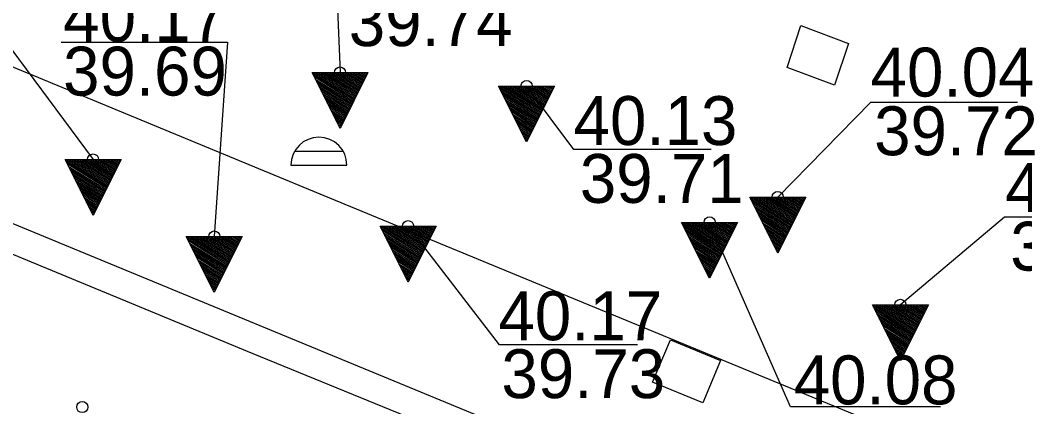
# Model space of a CAD drawing. Extents: x 642909.5 to 642985.5, y 6455634 to 6455689.4.
# Drawn here: x 642932.68 to 642939.87, y 6455658.25 to 6455661.02 of the extents above; entities that cross this region are included whole.
import ezdxf

# ---------------------------------------------------------------- set-up
doc = ezdxf.new("R2010")
doc.units = 0
for name, color, linetype in [('ABIJOONIS', 7, 'Continuous'), ('AED', 7, 'Continuous'), ('KORGUS', 7, 'Continuous'), ('RAJATIS', 7, 'Continuous'), ('SKKAEV', 7, 'Continuous'), ('TEE', 7, 'Continuous'), ('VEEKOGU', 7, 'Continuous')]:
    doc.layers.add(name, color=color, linetype=linetype)

msp = doc.modelspace()

# ---------------------------------------------------------------- linework, layer by layer
at = {"layer": 'ABIJOONIS'}
for points in [[(642936.0764, 6455661.2086), (642934.9445, 6455661.2086), (642934.968, 6455660.641)], [(642931.4407, 6455660.9505), (642932.5094, 6455660.9505), (642933.202, 6455660.018)], [(642932.9733, 6455660.8577), (642934.1645, 6455660.8577), (642934.069, 6455659.467)], [(642937.6227, 6455660.0911), (642936.6411, 6455660.0911), (642936.302, 6455660.544)], [(642939.8117, 6455660.4258), (642938.7615, 6455660.4258), (642938.098, 6455659.749)], [(642939.2625, 6455658.2475), (642938.19, 6455658.2475), (642937.611, 6455659.568)], [(642940.7079, 6455659.6057), (642939.7208, 6455659.6057), (642938.975, 6455658.978)], [(642937.0962, 6455658.6923), (642936.1091, 6455658.6923), (642935.455, 6455659.541)]]:
    msp.add_lwpolyline(points, dxfattribs=at)
at = {"layer": 'AED'}
msp.add_line((642920.1803, 6455664.7006), (642948.5153, 6455652.9988), dxfattribs=at)
at = {"layer": 'KORGUS'}
for centre in [(642934.968, 6455660.641), (642936.302, 6455660.544), (642933.202, 6455660.018), (642938.098, 6455659.749), (642935.455, 6455659.541), (642937.611, 6455659.568), (642934.069, 6455659.467), (642938.975, 6455658.978), (642933.125, 6455658.246)]:
    msp.add_circle(centre, 0.04, dxfattribs=at)
at = {"layer": 'RAJATIS'}
msp.add_lwpolyline([(642951.8474, 6455661.6017), (642923.9206, 6455673.1785), (642920.2909, 6455664.4503), (642934.3446, 6455658.629), (642948.2482, 6455652.9415), (642951.8474, 6455661.6017)], dxfattribs=at)
for points in [[(642938.165, 6455660.678), (642938.263, 6455660.977), (642938.603, 6455660.849), (642938.505, 6455660.55)], [(642937.203, 6455658.425), (642937.331, 6455658.728), (642937.69, 6455658.58), (642937.562, 6455658.277)]]:
    msp.add_lwpolyline(points, close=True, dxfattribs=at)
at = {"layer": 'SKKAEV'}
for p, q in [((642934.644, 6455660.0779), (642934.9904, 6455660.0779)), ((642934.6172, 6455659.9779), (642935.0172, 6455659.9779))]:
    msp.add_line(p, q, dxfattribs=at)
msp.add_arc((642934.8172, 6455659.9779), 0.2, 0, 180, dxfattribs=at)
at = {"layer": 'TEE'}
msp.add_lwpolyline([(642948.6808, 6455654.0488), (642934.7447, 6455659.8028), (642920.7656, 6455665.5919)], dxfattribs=at)
at = {"layer": 'VEEKOGU'}
for p, q in [((642934.7677, 6455660.6411), (642935.1681, 6455660.6411)), ((642934.968, 6455660.2409), (642934.7677, 6455660.6411)), ((642934.7729, 6455660.6411), (642935.0745, 6455660.4538)), ((642934.7919, 6455660.6411), (642935.0789, 6455660.4628)), ((642934.8108, 6455660.6411), (642935.0834, 6455660.4718)), ((642934.8298, 6455660.6411), (642935.0879, 6455660.4808)), ((642934.8487, 6455660.6411), (642935.0924, 6455660.4898)), ((642934.8677, 6455660.6411), (642935.0969, 6455660.4988)), ((642934.8866, 6455660.6411), (642935.1014, 6455660.5077)), ((642934.9056, 6455660.6411), (642935.1059, 6455660.5167)), ((642934.9246, 6455660.6411), (642935.1104, 6455660.5257)), ((642934.9435, 6455660.6411), (642935.1149, 6455660.5347)), ((642934.9625, 6455660.6411), (642935.1194, 6455660.5437)), ((642935.1681, 6455660.6411), (642934.968, 6455660.2409)), ((642934.9814, 6455660.6411), (642935.1239, 6455660.5526)), ((642935.0004, 6455660.6411), (642935.1283, 6455660.5616)), ((642935.0193, 6455660.6411), (642935.1328, 6455660.5706)), ((642935.0383, 6455660.6411), (642935.1373, 6455660.5796)), ((642935.0572, 6455660.6411), (642935.1418, 6455660.5886)), ((642935.0755, 6455660.6415), (642935.1463, 6455660.5976)), ((642935.0952, 6455660.6411), (642935.1508, 6455660.6065)), ((642935.1141, 6455660.6411), (642935.1553, 6455660.6155)), ((642935.1331, 6455660.6411), (642935.1598, 6455660.6245)), ((642935.152, 6455660.6411), (642935.1643, 6455660.6335)), ((642934.774, 6455660.6287), (642935.07, 6455660.4449)), ((642934.7825, 6455660.6116), (642935.0655, 6455660.4359)), ((642934.7911, 6455660.5945), (642935.061, 6455660.4269)), ((642934.7996, 6455660.5774), (642935.0565, 6455660.4179)), ((642934.8082, 6455660.5604), (642935.052, 6455660.4089)), ((642934.8167, 6455660.5433), (642935.0475, 6455660.4)), ((642934.8252, 6455660.5262), (642935.043, 6455660.391)), ((642934.8338, 6455660.5091), (642935.0385, 6455660.382)), ((642934.8423, 6455660.492), (642935.034, 6455660.373)), ((642936.1017, 6455660.5441), (642936.5021, 6455660.5441)), ((642936.302, 6455660.1439), (642936.1017, 6455660.5441)), ((642936.1069, 6455660.5441), (642936.4085, 6455660.3568)), ((642936.108, 6455660.5317), (642936.404, 6455660.3479)), ((642936.1165, 6455660.5146), (642936.3995, 6455660.3389)), ((642936.1251, 6455660.4975), (642936.395, 6455660.3299)), ((642936.1259, 6455660.5441), (642936.4129, 6455660.3658)), ((642936.1448, 6455660.5441), (642936.4174, 6455660.3748)), ((642936.1638, 6455660.5441), (642936.4219, 6455660.3838)), ((642936.1827, 6455660.5441), (642936.4264, 6455660.3928)), ((642936.2017, 6455660.5441), (642936.4309, 6455660.4018)), ((642936.2206, 6455660.5441), (642936.4354, 6455660.4107)), ((642936.2396, 6455660.5441), (642936.4399, 6455660.4197)), ((642936.2586, 6455660.5441), (642936.4444, 6455660.4287)), ((642936.2775, 6455660.5441), (642936.4489, 6455660.4377)), ((642936.2965, 6455660.5441), (642936.4534, 6455660.4467)), ((642936.5021, 6455660.5441), (642936.302, 6455660.1439)), ((642936.3154, 6455660.5441), (642936.4579, 6455660.4556)), ((642936.3344, 6455660.5441), (642936.4623, 6455660.4646)), ((642936.3533, 6455660.5441), (642936.4668, 6455660.4736)), ((642936.3723, 6455660.5441), (642936.4713, 6455660.4826)), ((642936.3912, 6455660.5441), (642936.4758, 6455660.4916)), ((642936.4095, 6455660.5445), (642936.4803, 6455660.5006)), ((642936.4292, 6455660.5441), (642936.4848, 6455660.5095)), ((642936.4481, 6455660.5441), (642936.4893, 6455660.5185)), ((642936.4671, 6455660.5441), (642936.4938, 6455660.5275)), ((642936.486, 6455660.5441), (642936.4983, 6455660.5365)), ((642934.8509, 6455660.475), (642935.0295, 6455660.364)), ((642934.8594, 6455660.4579), (642935.025, 6455660.355)), ((642934.868, 6455660.4408), (642935.0206, 6455660.3461)), ((642934.8765, 6455660.4237), (642935.0161, 6455660.3371)), ((642936.1336, 6455660.4804), (642936.3905, 6455660.3209)), ((642936.1422, 6455660.4634), (642936.386, 6455660.3119)), ((642936.1507, 6455660.4463), (642936.3815, 6455660.303)), ((642936.1592, 6455660.4292), (642936.377, 6455660.294)), ((642934.8851, 6455660.4066), (642935.0116, 6455660.3281)), ((642934.8936, 6455660.3896), (642935.0071, 6455660.3191)), ((642934.9022, 6455660.3725), (642935.0026, 6455660.3101)), ((642934.9107, 6455660.3554), (642934.9981, 6455660.3011)), ((642936.1678, 6455660.4121), (642936.3725, 6455660.285)), ((642936.1763, 6455660.395), (642936.368, 6455660.276)), ((642936.1849, 6455660.378), (642936.3635, 6455660.267)), ((642936.1934, 6455660.3609), (642936.359, 6455660.258)), ((642934.9193, 6455660.3383), (642934.9936, 6455660.2922)), ((642934.9278, 6455660.3213), (642934.9891, 6455660.2832)), ((642934.9364, 6455660.3042), (642934.9846, 6455660.2742)), ((642934.9449, 6455660.2871), (642934.9801, 6455660.2652)), ((642936.202, 6455660.3438), (642936.3546, 6455660.2491)), ((642936.2105, 6455660.3267), (642936.3501, 6455660.2401)), ((642936.2191, 6455660.3096), (642936.3456, 6455660.2311)), ((642936.2276, 6455660.2926), (642936.3411, 6455660.2221)), ((642936.2362, 6455660.2755), (642936.3366, 6455660.2131)), ((642934.9535, 6455660.27), (642934.9756, 6455660.2562)), ((642934.962, 6455660.2529), (642934.9712, 6455660.2473)), ((642936.2447, 6455660.2584), (642936.3321, 6455660.2041)), ((642936.2533, 6455660.2413), (642936.3276, 6455660.1952)), ((642936.2618, 6455660.2243), (642936.3231, 6455660.1862)), ((642936.2704, 6455660.2072), (642936.3186, 6455660.1772)), ((642936.2789, 6455660.1901), (642936.3141, 6455660.1682)), ((642936.2875, 6455660.173), (642936.3096, 6455660.1592)), ((642936.296, 6455660.1559), (642936.3052, 6455660.1503)), ((642933.0017, 6455660.0181), (642933.4021, 6455660.0181)), ((642933.202, 6455659.6179), (642933.0017, 6455660.0181)), ((642933.0069, 6455660.0181), (642933.3085, 6455659.8308)), ((642933.008, 6455660.0057), (642933.304, 6455659.8219)), ((642933.0165, 6455659.9886), (642933.2995, 6455659.8129)), ((642933.0259, 6455660.0181), (642933.3129, 6455659.8398)), ((642933.0448, 6455660.0181), (642933.3174, 6455659.8488)), ((642933.0638, 6455660.0181), (642933.3219, 6455659.8578)), ((642933.0827, 6455660.0181), (642933.3264, 6455659.8668)), ((642933.1017, 6455660.0181), (642933.3309, 6455659.8758)), ((642933.1206, 6455660.0181), (642933.3354, 6455659.8847)), ((642933.1396, 6455660.0181), (642933.3399, 6455659.8937)), ((642933.1586, 6455660.0181), (642933.3444, 6455659.9027)), ((642933.1775, 6455660.0181), (642933.3489, 6455659.9117)), ((642933.1965, 6455660.0181), (642933.3534, 6455659.9207)), ((642933.4021, 6455660.0181), (642933.202, 6455659.6179)), ((642933.2154, 6455660.0181), (642933.3579, 6455659.9296)), ((642933.2344, 6455660.0181), (642933.3623, 6455659.9386)), ((642933.2533, 6455660.0181), (642933.3668, 6455659.9476)), ((642933.2723, 6455660.0181), (642933.3713, 6455659.9566)), ((642933.2912, 6455660.0181), (642933.3758, 6455659.9656)), ((642933.3095, 6455660.0185), (642933.3803, 6455659.9746)), ((642933.3292, 6455660.0181), (642933.3848, 6455659.9835)), ((642933.3481, 6455660.0181), (642933.3893, 6455659.9925)), ((642933.3671, 6455660.0181), (642933.3938, 6455660.0015)), ((642933.386, 6455660.0181), (642933.3983, 6455660.0105)), ((642933.0251, 6455659.9715), (642933.295, 6455659.8039)), ((642933.0336, 6455659.9544), (642933.2905, 6455659.7949)), ((642933.0422, 6455659.9374), (642933.286, 6455659.7859)), ((642933.0507, 6455659.9203), (642933.2815, 6455659.777)), ((642933.0592, 6455659.9032), (642933.277, 6455659.768)), ((642933.0678, 6455659.8861), (642933.2725, 6455659.759)), ((642933.0763, 6455659.869), (642933.268, 6455659.75)), ((642933.0849, 6455659.852), (642933.2635, 6455659.741)), ((642933.0934, 6455659.8349), (642933.259, 6455659.732)), ((642933.102, 6455659.8178), (642933.2546, 6455659.7231)), ((642933.1105, 6455659.8007), (642933.2501, 6455659.7141)), ((642933.1191, 6455659.7836), (642933.2456, 6455659.7051)), ((642933.1276, 6455659.7666), (642933.2411, 6455659.6961)), ((642933.1362, 6455659.7495), (642933.2366, 6455659.6871)), ((642933.1447, 6455659.7324), (642933.2321, 6455659.6781)), ((642933.1533, 6455659.7153), (642933.2276, 6455659.6692)), ((642937.8977, 6455659.7491), (642938.2981, 6455659.7491)), ((642938.098, 6455659.3489), (642937.8977, 6455659.7491)), ((642937.9029, 6455659.7491), (642938.2045, 6455659.5618)), ((642937.904, 6455659.7367), (642938.2, 6455659.5529)), ((642937.9125, 6455659.7196), (642938.1955, 6455659.5439)), ((642937.9211, 6455659.7025), (642938.191, 6455659.5349)), ((642937.9219, 6455659.7491), (642938.2089, 6455659.5708)), ((642937.9408, 6455659.7491), (642938.2134, 6455659.5798)), ((642937.9598, 6455659.7491), (642938.2179, 6455659.5888)), ((642937.9787, 6455659.7491), (642938.2224, 6455659.5978)), ((642937.9977, 6455659.7491), (642938.2269, 6455659.6068)), ((642938.0166, 6455659.7491), (642938.2314, 6455659.6157)), ((642938.0356, 6455659.7491), (642938.2359, 6455659.6247)), ((642938.0546, 6455659.7491), (642938.2404, 6455659.6337)), ((642938.0735, 6455659.7491), (642938.2449, 6455659.6427)), ((642938.0925, 6455659.7491), (642938.2494, 6455659.6517)), ((642938.2981, 6455659.7491), (642938.098, 6455659.3489)), ((642938.1114, 6455659.7491), (642938.2539, 6455659.6606)), ((642938.1304, 6455659.7491), (642938.2583, 6455659.6696)), ((642938.1493, 6455659.7491), (642938.2628, 6455659.6786)), ((642938.1683, 6455659.7491), (642938.2673, 6455659.6876)), ((642938.1872, 6455659.7491), (642938.2718, 6455659.6966)), ((642938.2055, 6455659.7495), (642938.2763, 6455659.7056)), ((642938.2252, 6455659.7491), (642938.2808, 6455659.7145)), ((642938.2441, 6455659.7491), (642938.2853, 6455659.7235)), ((642938.2631, 6455659.7491), (642938.2898, 6455659.7325)), ((642938.282, 6455659.7491), (642938.2943, 6455659.7415)), ((642933.1618, 6455659.6983), (642933.2231, 6455659.6602)), ((642933.1704, 6455659.6812), (642933.2186, 6455659.6512)), ((642933.1789, 6455659.6641), (642933.2141, 6455659.6422)), ((642933.1875, 6455659.647), (642933.2096, 6455659.6332)), ((642933.196, 6455659.6299), (642933.2052, 6455659.6243)), ((642937.9296, 6455659.6854), (642938.1865, 6455659.5259)), ((642937.9382, 6455659.6684), (642938.182, 6455659.5169)), ((642937.9467, 6455659.6513), (642938.1775, 6455659.508)), ((642937.9552, 6455659.6342), (642938.173, 6455659.499)), ((642937.4107, 6455659.5681), (642937.8111, 6455659.5681)), ((642937.611, 6455659.1679), (642937.4107, 6455659.5681)), ((642937.4159, 6455659.5681), (642937.7175, 6455659.3808)), ((642937.4349, 6455659.5681), (642937.7219, 6455659.3898)), ((642937.4538, 6455659.5681), (642937.7264, 6455659.3988)), ((642937.4728, 6455659.5681), (642937.7309, 6455659.4078)), ((642937.4917, 6455659.5681), (642937.7354, 6455659.4168)), ((642937.5107, 6455659.5681), (642937.7399, 6455659.4258)), ((642937.5296, 6455659.5681), (642937.7444, 6455659.4347)), ((642937.5486, 6455659.5681), (642937.7489, 6455659.4437)), ((642937.5676, 6455659.5681), (642937.7534, 6455659.4527)), ((642937.5865, 6455659.5681), (642937.7579, 6455659.4617)), ((642937.6055, 6455659.5681), (642937.7624, 6455659.4707)), ((642937.8111, 6455659.5681), (642937.611, 6455659.1679)), ((642937.6244, 6455659.5681), (642937.7669, 6455659.4796)), ((642937.6434, 6455659.5681), (642937.7713, 6455659.4886)), ((642937.6623, 6455659.5681), (642937.7758, 6455659.4976)), ((642937.6813, 6455659.5681), (642937.7803, 6455659.5066)), ((642937.7002, 6455659.5681), (642937.7848, 6455659.5156)), ((642937.7185, 6455659.5685), (642937.7893, 6455659.5246)), ((642937.7382, 6455659.5681), (642937.7938, 6455659.5335)), ((642937.7571, 6455659.5681), (642937.7983, 6455659.5425)), ((642937.7761, 6455659.5681), (642937.8028, 6455659.5515)), ((642937.795, 6455659.5681), (642937.8073, 6455659.5605)), ((642937.9638, 6455659.6171), (642938.1685, 6455659.49)), ((642937.9723, 6455659.6), (642938.164, 6455659.481)), ((642937.9809, 6455659.583), (642938.1595, 6455659.472)), ((642937.9894, 6455659.5659), (642938.155, 6455659.463)), ((642935.2547, 6455659.5411), (642935.6551, 6455659.5411)), ((642935.455, 6455659.1409), (642935.2547, 6455659.5411)), ((642935.2599, 6455659.5411), (642935.5615, 6455659.3538)), ((642935.261, 6455659.5287), (642935.557, 6455659.3449)), ((642935.2695, 6455659.5116), (642935.5525, 6455659.3359)), ((642935.2781, 6455659.4945), (642935.548, 6455659.3269)), ((642935.2789, 6455659.5411), (642935.5659, 6455659.3628)), ((642935.2978, 6455659.5411), (642935.5704, 6455659.3718)), ((642935.3168, 6455659.5411), (642935.5749, 6455659.3808)), ((642935.3357, 6455659.5411), (642935.5794, 6455659.3898)), ((642935.3547, 6455659.5411), (642935.5839, 6455659.3988)), ((642935.3736, 6455659.5411), (642935.5884, 6455659.4077)), ((642935.3926, 6455659.5411), (642935.5929, 6455659.4167)), ((642935.4116, 6455659.5411), (642935.5974, 6455659.4257)), ((642935.4305, 6455659.5411), (642935.6019, 6455659.4347)), ((642935.4495, 6455659.5411), (642935.6064, 6455659.4437)), ((642935.6551, 6455659.5411), (642935.455, 6455659.1409)), ((642935.4684, 6455659.5411), (642935.6109, 6455659.4526)), ((642935.4874, 6455659.5411), (642935.6153, 6455659.4616)), ((642935.5063, 6455659.5411), (642935.6198, 6455659.4706)), ((642935.5253, 6455659.5411), (642935.6243, 6455659.4796)), ((642935.5442, 6455659.5411), (642935.6288, 6455659.4886)), ((642935.5625, 6455659.5415), (642935.6333, 6455659.4976)), ((642935.5822, 6455659.5411), (642935.6378, 6455659.5065)), ((642935.6011, 6455659.5411), (642935.6423, 6455659.5155)), ((642935.6201, 6455659.5411), (642935.6468, 6455659.5245)), ((642935.639, 6455659.5411), (642935.6513, 6455659.5335)), ((642937.417, 6455659.5557), (642937.713, 6455659.3719)), ((642937.4255, 6455659.5386), (642937.7085, 6455659.3629)), ((642937.4341, 6455659.5215), (642937.704, 6455659.3539)), ((642937.4426, 6455659.5044), (642937.6995, 6455659.3449)), ((642937.4512, 6455659.4874), (642937.695, 6455659.3359)), ((642937.998, 6455659.5488), (642938.1506, 6455659.4541)), ((642938.0065, 6455659.5317), (642938.1461, 6455659.4451)), ((642938.0151, 6455659.5146), (642938.1416, 6455659.4361)), ((642938.0236, 6455659.4976), (642938.1371, 6455659.4271)), ((642933.8687, 6455659.4671), (642934.2691, 6455659.4671)), ((642934.069, 6455659.0669), (642933.8687, 6455659.4671)), ((642933.8739, 6455659.4671), (642934.1755, 6455659.2798)), ((642933.875, 6455659.4547), (642934.171, 6455659.2709)), ((642933.8835, 6455659.4376), (642934.1665, 6455659.2619)), ((642933.8921, 6455659.4205), (642934.162, 6455659.2529)), ((642933.8929, 6455659.4671), (642934.1799, 6455659.2888)), ((642933.9118, 6455659.4671), (642934.1844, 6455659.2978)), ((642933.9308, 6455659.4671), (642934.1889, 6455659.3068)), ((642933.9497, 6455659.4671), (642934.1934, 6455659.3158)), ((642933.9687, 6455659.4671), (642934.1979, 6455659.3248)), ((642933.9876, 6455659.4671), (642934.2024, 6455659.3337)), ((642934.0066, 6455659.4671), (642934.2069, 6455659.3427)), ((642934.0256, 6455659.4671), (642934.2114, 6455659.3517)), ((642934.0445, 6455659.4671), (642934.2159, 6455659.3607)), ((642934.0635, 6455659.4671), (642934.2204, 6455659.3697)), ((642934.2691, 6455659.4671), (642934.069, 6455659.0669)), ((642934.0824, 6455659.4671), (642934.2249, 6455659.3786)), ((642934.1014, 6455659.4671), (642934.2293, 6455659.3876)), ((642934.1203, 6455659.4671), (642934.2338, 6455659.3966)), ((642934.1393, 6455659.4671), (642934.2383, 6455659.4056)), ((642934.1582, 6455659.4671), (642934.2428, 6455659.4146)), ((642934.1765, 6455659.4675), (642934.2473, 6455659.4236)), ((642934.1962, 6455659.4671), (642934.2518, 6455659.4325)), ((642934.2151, 6455659.4671), (642934.2563, 6455659.4415)), ((642934.2341, 6455659.4671), (642934.2608, 6455659.4505)), ((642934.253, 6455659.4671), (642934.2653, 6455659.4595)), ((642935.2866, 6455659.4774), (642935.5435, 6455659.3179)), ((642935.2952, 6455659.4604), (642935.539, 6455659.3089)), ((642935.3037, 6455659.4433), (642935.5345, 6455659.3)), ((642935.3122, 6455659.4262), (642935.53, 6455659.291)), ((642937.4597, 6455659.4703), (642937.6905, 6455659.327)), ((642937.4682, 6455659.4532), (642937.686, 6455659.318)), ((642937.4768, 6455659.4361), (642937.6815, 6455659.309)), ((642937.4853, 6455659.419), (642937.677, 6455659.3)), ((642938.0322, 6455659.4805), (642938.1326, 6455659.4181)), ((642938.0407, 6455659.4634), (642938.1281, 6455659.4091)), ((642938.0493, 6455659.4463), (642938.1236, 6455659.4002)), ((642938.0578, 6455659.4293), (642938.1191, 6455659.3912)), ((642933.9006, 6455659.4034), (642934.1575, 6455659.2439)), ((642933.9092, 6455659.3864), (642934.153, 6455659.2349)), ((642933.9177, 6455659.3693), (642934.1485, 6455659.226)), ((642933.9262, 6455659.3522), (642934.144, 6455659.217)), ((642935.3208, 6455659.4091), (642935.5255, 6455659.282)), ((642935.3293, 6455659.392), (642935.521, 6455659.273)), ((642935.3379, 6455659.375), (642935.5165, 6455659.264)), ((642935.3464, 6455659.3579), (642935.512, 6455659.255)), ((642937.4939, 6455659.402), (642937.6725, 6455659.291)), ((642937.5024, 6455659.3849), (642937.668, 6455659.282)), ((642937.511, 6455659.3678), (642937.6636, 6455659.2731)), ((642937.5195, 6455659.3507), (642937.6591, 6455659.2641)), ((642938.0664, 6455659.4122), (642938.1146, 6455659.3822)), ((642938.0749, 6455659.3951), (642938.1101, 6455659.3732)), ((642938.0835, 6455659.378), (642938.1056, 6455659.3642)), ((642938.092, 6455659.3609), (642938.1012, 6455659.3553)), ((642933.9348, 6455659.3351), (642934.1395, 6455659.208)), ((642933.9433, 6455659.318), (642934.135, 6455659.199)), ((642933.9519, 6455659.301), (642934.1305, 6455659.19)), ((642933.9604, 6455659.2839), (642934.126, 6455659.181)), ((642935.355, 6455659.3408), (642935.5076, 6455659.2461)), ((642935.3635, 6455659.3237), (642935.5031, 6455659.2371)), ((642935.3721, 6455659.3066), (642935.4986, 6455659.2281)), ((642935.3806, 6455659.2896), (642935.4941, 6455659.2191)), ((642935.3892, 6455659.2725), (642935.4896, 6455659.2101)), ((642937.5281, 6455659.3336), (642937.6546, 6455659.2551)), ((642937.5366, 6455659.3166), (642937.6501, 6455659.2461)), ((642937.5452, 6455659.2995), (642937.6456, 6455659.2371)), ((642937.5537, 6455659.2824), (642937.6411, 6455659.2281)), ((642933.969, 6455659.2668), (642934.1216, 6455659.1721)), ((642933.9775, 6455659.2497), (642934.1171, 6455659.1631)), ((642933.9861, 6455659.2326), (642934.1126, 6455659.1541)), ((642933.9946, 6455659.2156), (642934.1081, 6455659.1451)), ((642934.0032, 6455659.1985), (642934.1036, 6455659.1361)), ((642935.3977, 6455659.2554), (642935.4851, 6455659.2011)), ((642935.4063, 6455659.2383), (642935.4806, 6455659.1922)), ((642935.4148, 6455659.2213), (642935.4761, 6455659.1832)), ((642935.4234, 6455659.2042), (642935.4716, 6455659.1742)), ((642937.5623, 6455659.2653), (642937.6366, 6455659.2192)), ((642937.5708, 6455659.2483), (642937.6321, 6455659.2102)), ((642937.5794, 6455659.2312), (642937.6276, 6455659.2012)), ((642937.5879, 6455659.2141), (642937.6231, 6455659.1922)), ((642934.0117, 6455659.1814), (642934.0991, 6455659.1271)), ((642934.0203, 6455659.1643), (642934.0946, 6455659.1182)), ((642934.0288, 6455659.1473), (642934.0901, 6455659.1092)), ((642934.0374, 6455659.1302), (642934.0856, 6455659.1002)), ((642935.4319, 6455659.1871), (642935.4671, 6455659.1652)), ((642935.4405, 6455659.17), (642935.4626, 6455659.1562)), ((642935.449, 6455659.1529), (642935.4582, 6455659.1473)), ((642937.5965, 6455659.197), (642937.6186, 6455659.1832)), ((642937.605, 6455659.1799), (642937.6142, 6455659.1743)), ((642934.0459, 6455659.1131), (642934.0811, 6455659.0912)), ((642934.0545, 6455659.096), (642934.0766, 6455659.0822)), ((642934.063, 6455659.0789), (642934.0722, 6455659.0733)), ((642938.7747, 6455658.9781), (642939.1751, 6455658.9781)), ((642938.975, 6455658.5779), (642938.7747, 6455658.9781)), ((642938.7799, 6455658.9781), (642939.0815, 6455658.7908)), ((642938.781, 6455658.9657), (642939.077, 6455658.7819)), ((642938.7895, 6455658.9486), (642939.0725, 6455658.7729)), ((642938.7981, 6455658.9315), (642939.068, 6455658.7639)), ((642938.7989, 6455658.9781), (642939.0859, 6455658.7998)), ((642938.8066, 6455658.9144), (642939.0635, 6455658.7549)), ((642938.8178, 6455658.9781), (642939.0904, 6455658.8088)), ((642938.8368, 6455658.9781), (642939.0949, 6455658.8178)), ((642938.8557, 6455658.9781), (642939.0994, 6455658.8268)), ((642938.8747, 6455658.9781), (642939.1039, 6455658.8358)), ((642938.8936, 6455658.9781), (642939.1084, 6455658.8447)), ((642938.9126, 6455658.9781), (642939.1129, 6455658.8537)), ((642938.9316, 6455658.9781), (642939.1174, 6455658.8627)), ((642938.9505, 6455658.9781), (642939.1219, 6455658.8717)), ((642938.9695, 6455658.9781), (642939.1264, 6455658.8807)), ((642939.1751, 6455658.9781), (642938.975, 6455658.5779)), ((642938.9884, 6455658.9781), (642939.1309, 6455658.8896)), ((642939.0074, 6455658.9781), (642939.1353, 6455658.8986)), ((642939.0263, 6455658.9781), (642939.1398, 6455658.9076)), ((642939.0453, 6455658.9781), (642939.1443, 6455658.9166)), ((642939.0642, 6455658.9781), (642939.1488, 6455658.9256)), ((642939.0825, 6455658.9785), (642939.1533, 6455658.9346)), ((642939.1022, 6455658.9781), (642939.1578, 6455658.9435)), ((642939.1211, 6455658.9781), (642939.1623, 6455658.9525)), ((642939.1401, 6455658.9781), (642939.1668, 6455658.9615)), ((642939.159, 6455658.9781), (642939.1713, 6455658.9705)), ((642938.8152, 6455658.8974), (642939.059, 6455658.7459)), ((642938.8237, 6455658.8803), (642939.0545, 6455658.737)), ((642938.8322, 6455658.8632), (642939.05, 6455658.728)), ((642938.8408, 6455658.8461), (642939.0455, 6455658.719)), ((642938.8493, 6455658.829), (642939.041, 6455658.71)), ((642938.8579, 6455658.812), (642939.0365, 6455658.701)), ((642938.8664, 6455658.7949), (642939.032, 6455658.692)), ((642938.875, 6455658.7778), (642939.0276, 6455658.6831)), ((642938.8835, 6455658.7607), (642939.0231, 6455658.6741)), ((642938.8921, 6455658.7436), (642939.0186, 6455658.6651)), ((642938.9006, 6455658.7266), (642939.0141, 6455658.6561)), ((642938.9092, 6455658.7095), (642939.0096, 6455658.6471)), ((642938.9177, 6455658.6924), (642939.0051, 6455658.6381)), ((642938.9263, 6455658.6753), (642939.0006, 6455658.6292)), ((642938.9348, 6455658.6583), (642938.9961, 6455658.6202)), ((642938.9434, 6455658.6412), (642938.9916, 6455658.6112)), ((642938.9519, 6455658.6241), (642938.9871, 6455658.6022)), ((642938.9605, 6455658.607), (642938.9826, 6455658.5932)), ((642938.969, 6455658.5899), (642938.9782, 6455658.5843))]:
    msp.add_line(p, q, dxfattribs=at)

# ---------------------------------------------------------------- texts
at = {"layer": 'KORGUS'}
for s, p in [('40.17', (642932.9891, 6455660.8623)), ('39.74', (642935.0306, 6455660.8299)), ('39.69', (642932.9877, 6455660.476)), ('40.04', (642938.7623, 6455660.4689)), ('40.13', (642936.6383, 6455660.122)), ('39.72', (642938.7875, 6455660.0488)), ('39.71', (642936.6829, 6455659.7077)), ('40.17', (642939.7246, 6455659.6422)), ('39.77', (642939.7608, 6455659.2229)), ('40.17', (642936.1007, 6455658.7246)), ('39.73', (642936.1222, 6455658.3099)), ('40.08', (642938.2122, 6455658.2654))]:
    msp.add_text(s, height=0.35, dxfattribs=at).set_placement(p)

doc.saveas('drawing.dxf')
